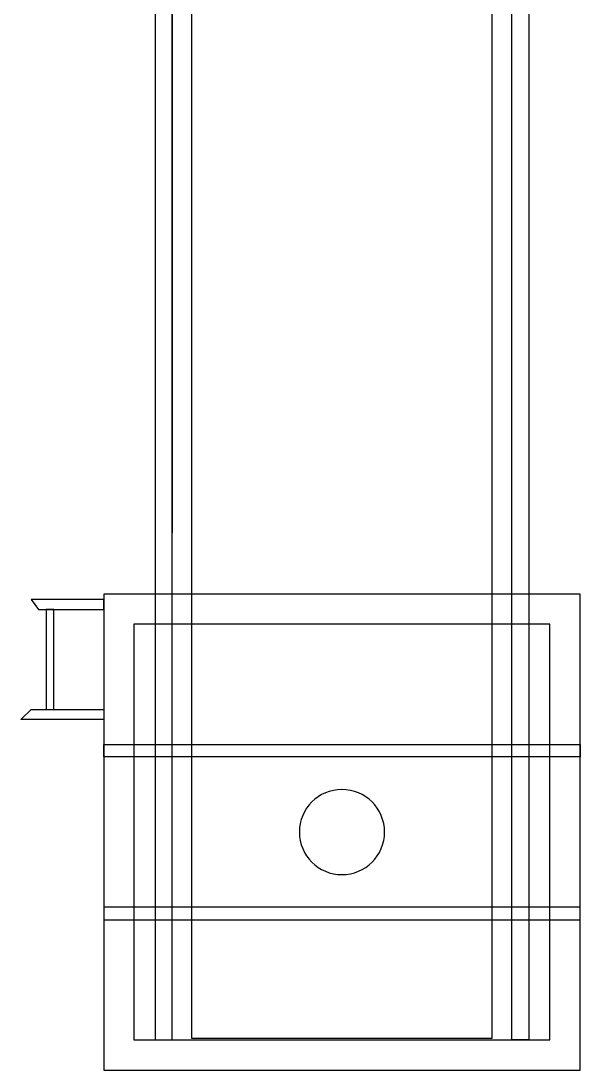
# Model space of a CAD drawing. Header units: millimetres. Extents: x 163705 to 1616509, y 81827 to 302547.
# Drawn here: x 591871 to 594102, y 144510 to 148698 of the extents above; entities that cross this region are included whole.
import ezdxf

# ---------------------------------------------------------------- set-up
doc = ezdxf.new("R2010")
doc.units = ezdxf.units.MM
doc.header["$LTSCALE"] = 10

# ---------------------------------------------------------------- blocks, each defined once
blk = doc.blocks.new('G$C5344DCDD')
at = {"lineweight": 35}
blk.add_line((-6574.1, 2014.1), (1554.7, 2014.1), dxfattribs=at)
for points in [[(2299.9, 2617.5), (2259.9, 2577.4), (2259.9, 2286.6), (2299.9, 2286.6)], [(1820, 2577.4), (1860, 2548.2), (1860, 2286.6), (1820, 2286.6)], [(2260, 2486.6), (1860, 2486.6), (1860, 2516.6), (2260, 2516.6)], [(1798.8, 2286.6), (3698.8, 2286.6), (3698.8, 386.6), (1798.8, 386.6)], [(1798.8, 2286.6), (3698.8, 2286.6), (3698.8, 386.6), (1798.8, 386.6)], [(2448.8, 2286.6), (2398.8, 2286.6), (2398.8, 386.6), (2448.8, 386.6)], [(3048.8, 2286.6), (3098.8, 2286.6), (3098.8, 386.6), (3048.8, 386.6)], [(1918.8, 2166.6), (3578.8, 2166.6), (3578.8, 506.6), (1918.8, 506.6)], [(1918.8, 2166.6), (3578.8, 2166.6), (3578.8, 506.6), (1918.8, 506.6)], [(-7097.6, 2082.1), (3578.8, 2082.1), (3578.8, 2014.1), (-7097.6, 2014.1)], [(-6548.1, 1936.6), (3571.9, 1936.6), (3571.9, 736.6), (-6548.1, 736.6)], [(-7097.6, 591.1), (3578.8, 591.1), (3578.8, 659.1), (-7097.6, 659.1)]]:
    blk.add_lwpolyline(points, close=True)
blk.add_circle((2748.8, 1336.6), 170)

msp = doc.modelspace()

# ---------------------------------------------------------------- block references
at = {"xscale": -1, "rotation": 89.99999999999993}
msp.add_blockref('G$C5344DCDD', (594488.166, 148208.411), dxfattribs=at)

doc.saveas('drawing.dxf')
